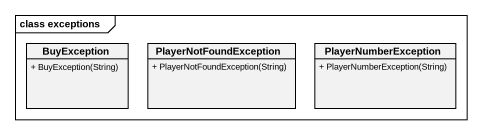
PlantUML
@startuml
mainframe class exceptions
hide circle
hide empty members
skinparam classAttributeIconSize 0
class BuyException {
  + BuyException(String)
}
class PlayerNotFoundException {
  + PlayerNotFoundException(String)
}
class PlayerNumberException {
  + PlayerNumberException(String)
}
@enduml
